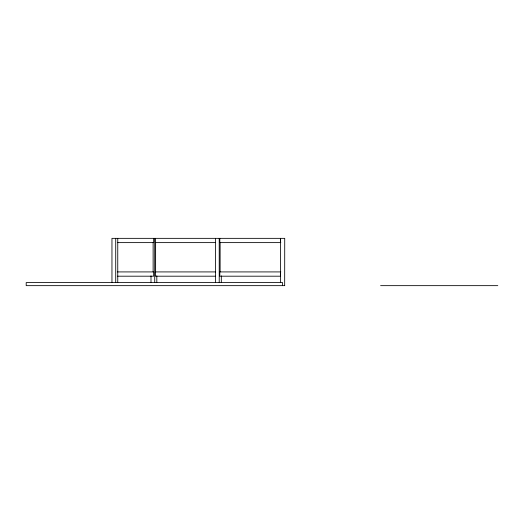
<?xml version="1.0" encoding="UTF-8"?>
<svg xmlns="http://www.w3.org/2000/svg" width="524" height="524" viewBox="0 0 524 524"><rect width="100%" height="100%" fill="white"/><g stroke="black" fill="none" stroke-linecap="round" stroke-linejoin="round"><path stroke-width="0.79" d="M117.481 242.619L153.663 242.619L153.663 238.348M215.534 242.619L155.32 242.619L155.32 238.348M280.844 242.619L219.818 242.619L219.818 238.348M117.481 271.917L153.663 271.917L153.663 276.194L117.481 276.194M215.534 271.917L155.32 271.917L155.32 276.194L215.364 276.194M280.844 271.917L219.818 271.917L219.818 276.194L280.674 276.194M284.728 285.652L26.2 285.652L26.2 282.6L282.593 282.6L282.593 285.652M380.594 285.652L497.8 285.652M284.67 285.652L284.728 238.348L111.959 238.348L111.959 282.39M280.589 238.348L280.589 242.619M280.589 271.917L280.589 276.194M280.458 238.348L280.458 282.6M221.311 275.866L221.311 282.39M220.119 242.619L220.119 271.917M219.222 238.348L219.222 282.6M215.495 238.348L215.495 282.6M156.814 275.866L156.814 282.39M155.621 242.619L155.621 271.917M154.724 238.348L154.724 282.6M153.126 242.619L153.126 271.917M150.997 275.866L150.997 282.39M117.756 238.348L117.756 282.6M115.719 238.348L115.719 282.6"/></g></svg>
